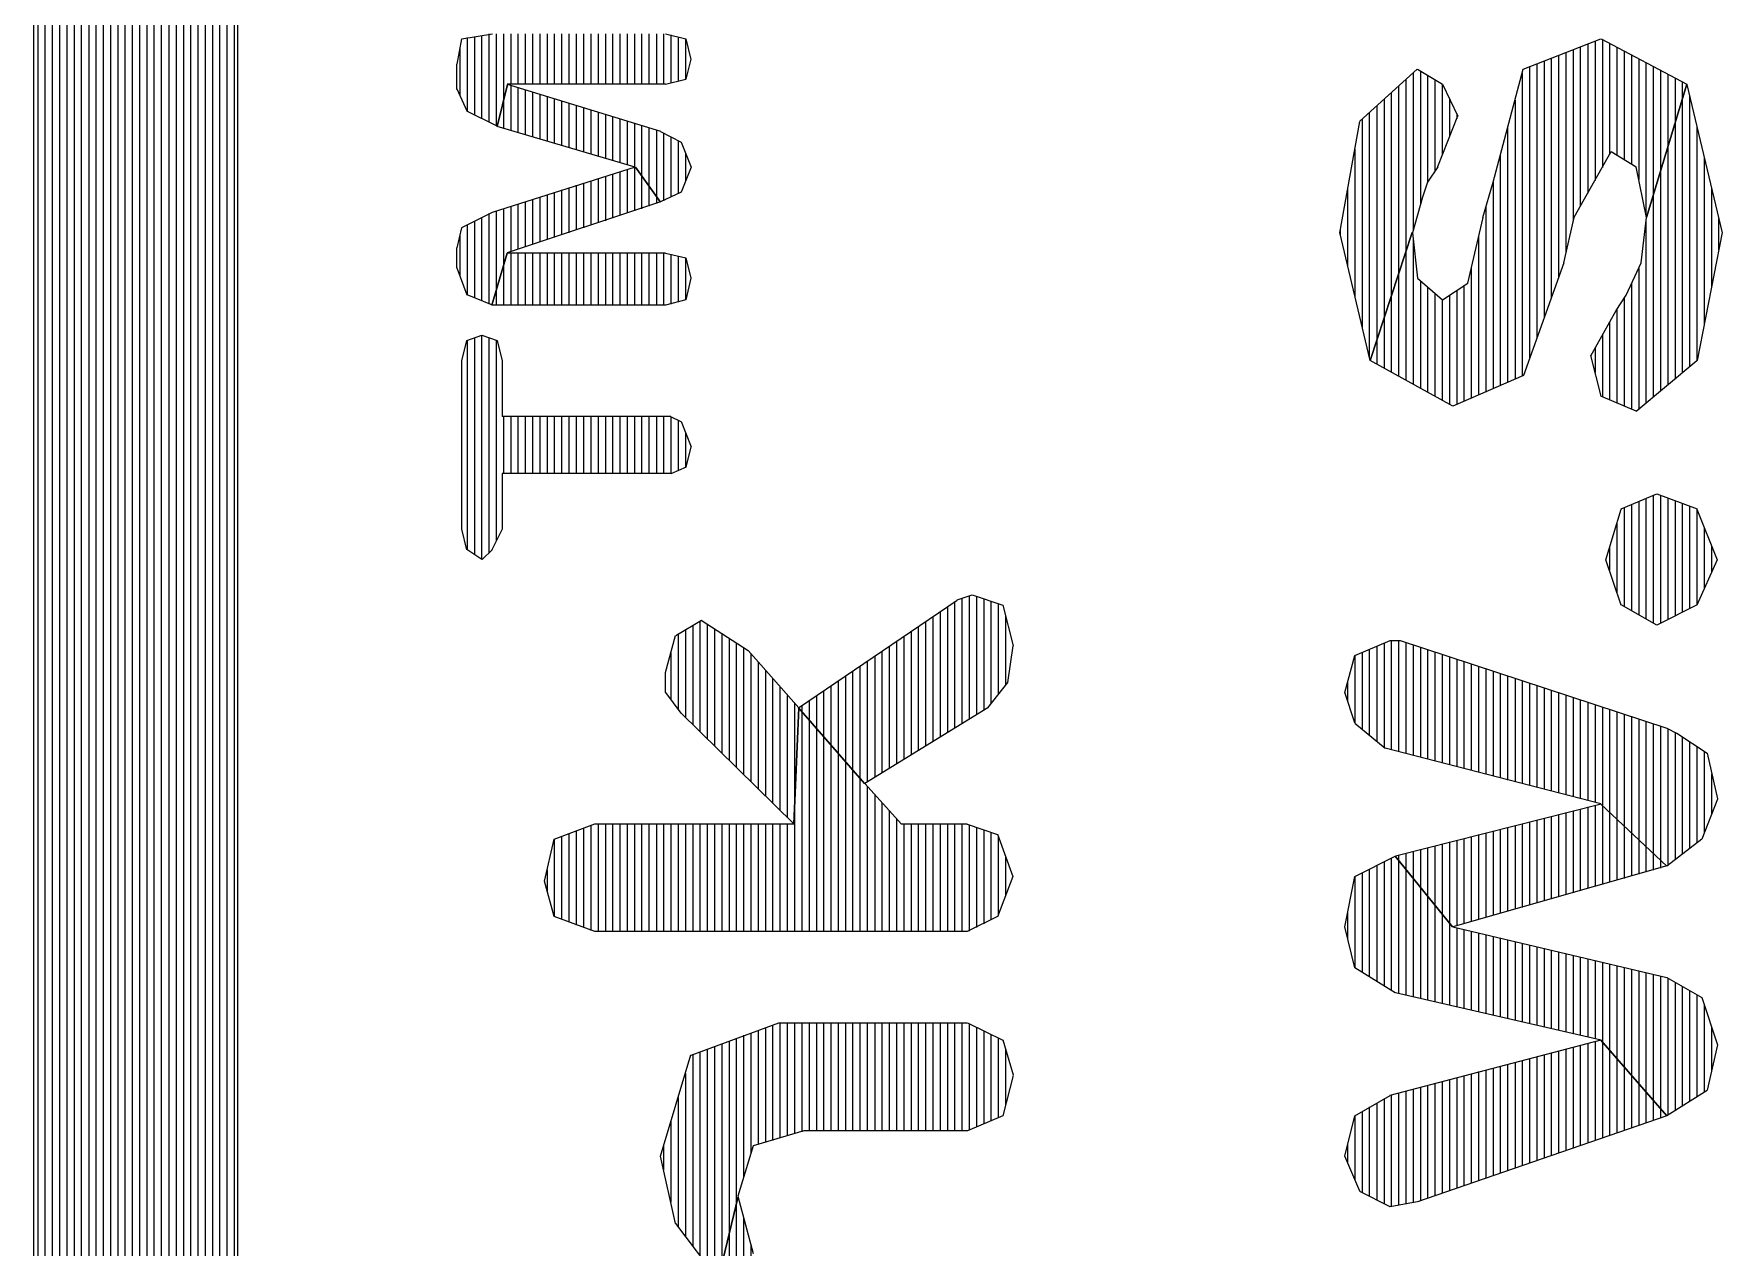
# Model space of a CAD drawing. Extents: x -34 to 106, y -22 to 53.
# Drawn here: x 37.805 to 40.196, y 16.028 to 17.746 of the extents above; entities that cross this region are included whole.
import ezdxf

# ---------------------------------------------------------------- set-up
doc = ezdxf.new("R2010")
doc.units = 0
doc.layers.add('BG_SILKTOP20240221', color=40, linetype='CONTINUOUS')

msp = doc.modelspace()

# ---------------------------------------------------------------- linework, layer by layer
at = {"layer": 'BG_SILKTOP20240221'}
for points in [[(37.810948, 23.662386), (37.810948, 14.340078)], [(37.821108, 23.657052), (37.821108, 14.293088)], [(37.831522, 23.651718), (37.831522, 14.246606)], [(37.841936, 23.646892), (37.841936, 14.200632)], [(37.852096, 23.641304), (37.852096, 14.153642)], [(37.86251, 23.636224), (37.86251, 14.106906)], [(37.87267, 23.630382), (37.87267, 14.059916)], [(37.883084, 23.625556), (37.883084, 14.013942)], [(37.893244, 23.620476), (37.893244, 14.018006)], [(37.903658, 23.614634), (37.903658, 14.02588)], [(37.914072, 23.609808), (37.914072, 14.03477)], [(37.924232, 23.603966), (37.924232, 14.04366)], [(37.934392, 23.598632), (37.934392, 14.051534)], [(37.944806, 23.593044), (37.944806, 14.060424)], [(37.95522, 23.58771), (37.95522, 14.06906)], [(37.965634, 23.576788), (37.965634, 14.08557)], [(37.97554, 23.565104), (37.97554, 14.102588)], [(37.985954, 23.553928), (37.985954, 14.119352)], [(37.996368, 23.542244), (37.996368, 14.136624)], [(38.006782, 23.531068), (38.006782, 14.153642)], [(38.017196, 23.519384), (38.017196, 14.170406)], [(38.027102, 23.488396), (38.027102, 14.187424)], [(38.037516, 23.457408), (38.037516, 14.204696)], [(38.04793, 23.425658), (38.04793, 14.221968)], [(38.058344, 23.394416), (38.058344, 14.238986)], [(38.068504, 23.36292), (38.068504, 14.256004)], [(38.078664, 23.33117), (38.078664, 14.27226)], [(37.80536, 14.365224), (37.80536, 23.285196)], [(38.089078, 23.29942), (38.089078, 14.323314)], [(38.093904, 23.285196), (38.093904, 14.365224)], [(38.404546, 17.703038), (38.411404, 17.738852)], [(38.411404, 17.738598), (38.454584, 17.74571)], [(38.41877, 17.740376), (38.41877, 17.636236)], [(38.429184, 17.7419), (38.429184, 17.631156)], [(38.439344, 17.743424), (38.439344, 17.625822)], [(38.449504, 17.74571), (38.449504, 17.620742)], [(38.459918, 17.74571), (38.459918, 17.615408)], [(38.470332, 17.74571), (38.470332, 17.651984)], [(38.480746, 17.74571), (38.480746, 17.674082)], [(38.490652, 17.74571), (38.490652, 17.674082)], [(38.501066, 17.74571), (38.501066, 17.674082)], [(38.51148, 17.74571), (38.51148, 17.674082)], [(38.521894, 17.74571), (38.521894, 17.674082)], [(38.532308, 17.74571), (38.532308, 17.674082)], [(38.542214, 17.74571), (38.542214, 17.674082)], [(38.552628, 17.74571), (38.552628, 17.674082)], [(38.563042, 17.74571), (38.563042, 17.674082)], [(38.573456, 17.74571), (38.573456, 17.674082)], [(38.583616, 17.74571), (38.583616, 17.674082)], [(38.593776, 17.74571), (38.593776, 17.674082)], [(38.60419, 17.74571), (38.60419, 17.674082)], [(38.614604, 17.74571), (38.614604, 17.674082)], [(38.624764, 17.74571), (38.624764, 17.674082)], [(38.635178, 17.74571), (38.635178, 17.674082)], [(38.645338, 17.74571), (38.645338, 17.674082)], [(38.655752, 17.74571), (38.655752, 17.674082)], [(38.665912, 17.74571), (38.665912, 17.674082)], [(38.676326, 17.74571), (38.676326, 17.674082)], [(38.68674, 17.74571), (38.68674, 17.674082)], [(38.6969, 17.74571), (38.6969, 17.674082)], [(38.699948, 17.74571), (38.728396, 17.738598)], [(38.70706, 17.744186), (38.70706, 17.67586)], [(38.717474, 17.741392), (38.717474, 17.678654)], [(38.727888, 17.738852), (38.727888, 17.68094)], [(38.728396, 17.738598), (38.735762, 17.709642)], [(39.914068, 17.695672), (40.023796, 17.738852)], [(40.024304, 17.738852), (40.145716, 17.674336)], [(40.026082, 17.737328), (40.026082, 17.556734)], [(38.408356, 17.724628), (38.408356, 17.657826)], [(39.964106, 17.71523), (39.964106, 17.401032)], [(39.97452, 17.719548), (39.97452, 17.435322)], [(39.98468, 17.723612), (39.98468, 17.480534)], [(39.99484, 17.727422), (39.99484, 17.501616)], [(40.005254, 17.73174), (40.005254, 17.520158)], [(40.015668, 17.735296), (40.015668, 17.538192)], [(40.035988, 17.731994), (40.035988, 17.575022)], [(40.046402, 17.726406), (40.046402, 17.573752)], [(40.056816, 17.720564), (40.056816, 17.567402)], [(40.06723, 17.715484), (40.06723, 17.56156)], [(38.404292, 17.66697), (38.404292, 17.702784)], [(38.735762, 17.709896), (38.728396, 17.681448)], [(39.682928, 17.622012), (39.763954, 17.695672)], [(39.758112, 17.690084), (39.758112, 17.468088)], [(39.764208, 17.695672), (39.799768, 17.674336)], [(39.768526, 17.692624), (39.768526, 17.504664)], [(39.871396, 17.535906), (39.914068, 17.695672)], [(39.912544, 17.690084), (39.912544, 17.261078)], [(39.922958, 17.699228), (39.922958, 17.28597)], [(39.933118, 17.703292), (39.933118, 17.314926)], [(39.943532, 17.707356), (39.943532, 17.343628)], [(39.953692, 17.711166), (39.953692, 17.372076)], [(40.077644, 17.710404), (40.077644, 17.539716)], [(40.08755, 17.704562), (40.08755, 17.4879)], [(40.097964, 17.699228), (40.097964, 17.51838)], [(40.108378, 17.693894), (40.108378, 17.552416)], [(38.41877, 17.636236), (38.404546, 17.667224)], [(38.47592, 17.674082), (38.461442, 17.614646)], [(38.461442, 17.614646), (38.47592, 17.674082)], [(38.699948, 17.674336), (38.475412, 17.674336)], [(38.475412, 17.674336), (38.692582, 17.607788)], [(38.480746, 17.672812), (38.480746, 17.609312)], [(38.490652, 17.66951), (38.490652, 17.60601)], [(38.501066, 17.666208), (38.501066, 17.602962)], [(38.728396, 17.68094), (38.699948, 17.674082)], [(39.737284, 17.671542), (39.737284, 17.404842)], [(39.747698, 17.68094), (39.747698, 17.436592)], [(39.778432, 17.686528), (39.778432, 17.536668)], [(39.788846, 17.680432), (39.788846, 17.5514)], [(39.79926, 17.674082), (39.79926, 17.573752)], [(39.799768, 17.674336), (39.821612, 17.629124)], [(40.145462, 17.674336), (40.088312, 17.485868)], [(40.088312, 17.485868), (40.145462, 17.674336)], [(40.118792, 17.688306), (40.118792, 17.58569)], [(40.128952, 17.683226), (40.128952, 17.619726)], [(40.139112, 17.67713), (40.139112, 17.653)], [(40.145462, 17.674082), (40.1955, 17.464024)], [(38.470332, 17.652746), (38.470332, 17.612106)], [(38.51148, 17.66316), (38.51148, 17.599914)], [(38.521894, 17.659604), (38.521894, 17.59712)], [(38.532308, 17.657064), (38.532308, 17.594072)], [(38.542214, 17.653254), (38.542214, 17.59077)], [(38.552628, 17.65046), (38.552628, 17.588484)], [(38.563042, 17.647158), (38.563042, 17.584674)], [(38.573456, 17.64411), (38.573456, 17.58188)], [(39.70655, 17.643856), (39.70655, 17.311624)], [(39.716964, 17.653254), (39.716964, 17.34312)], [(39.727124, 17.662144), (39.727124, 17.374108)], [(39.809674, 17.653254), (39.809674, 17.600168)], [(39.902384, 17.65173), (39.902384, 17.25676)], [(40.139112, 17.653508), (40.139112, 17.265904)], [(40.149526, 17.657318), (40.149526, 17.27454)], [(38.461188, 17.6149), (38.418516, 17.636236)], [(38.583616, 17.640808), (38.583616, 17.578832)], [(38.593776, 17.63776), (38.593776, 17.576292)], [(38.60419, 17.634712), (38.60419, 17.573244)], [(38.614604, 17.631664), (38.614604, 17.570196)], [(38.624764, 17.628108), (38.624764, 17.56664)], [(38.635178, 17.625314), (38.635178, 17.564354)], [(38.645338, 17.622012), (38.645338, 17.561052)], [(38.655752, 17.618964), (38.655752, 17.558004)], [(39.654226, 17.464024), (39.682928, 17.621504)], [(39.685976, 17.62506), (39.685976, 17.330166)], [(39.696136, 17.634458), (39.696136, 17.286986)], [(39.821104, 17.629124), (39.792656, 17.557242)], [(39.820088, 17.63141), (39.820088, 17.625568)], [(40.128952, 17.619726), (40.128952, 17.25676)], [(38.656768, 17.556988), (38.461188, 17.614646)], [(38.665912, 17.615408), (38.665912, 17.544542)], [(38.676326, 17.612106), (38.676326, 17.530064)], [(38.68674, 17.609058), (38.68674, 17.515586)], [(38.692836, 17.607534), (38.721792, 17.592548)], [(38.6969, 17.605248), (38.6969, 17.509236)], [(38.70706, 17.599914), (38.70706, 17.514316)], [(38.717474, 17.594834), (38.717474, 17.519396)], [(39.89197, 17.613376), (39.89197, 17.251934)], [(40.15994, 17.61363), (40.15994, 17.282922)], [(38.721792, 17.592548), (38.736016, 17.556988)], [(38.727888, 17.577054), (38.727888, 17.53743)], [(39.675562, 17.582642), (39.675562, 17.373854)], [(39.881556, 17.575022), (39.881556, 17.247616)], [(40.038274, 17.578578), (39.985696, 17.485614)], [(40.074088, 17.556988), (40.038528, 17.578578)], [(40.118792, 17.585944), (40.118792, 17.248632)], [(40.1701, 17.570704), (40.1701, 17.334992)], [(38.454584, 17.493234), (38.657276, 17.557242)], [(38.624764, 17.547336), (38.624764, 17.484852)], [(38.635178, 17.550638), (38.635178, 17.488408)], [(38.645338, 17.55394), (38.645338, 17.49171)], [(38.655752, 17.557242), (38.655752, 17.495012)], [(38.657276, 17.556988), (38.692836, 17.507204)], [(38.692836, 17.507204), (38.657276, 17.556988)], [(38.736016, 17.556988), (38.721792, 17.521428)], [(39.79291, 17.557242), (39.778432, 17.535906)], [(40.088566, 17.485868), (40.074088, 17.557242)], [(40.108378, 17.55267), (40.108378, 17.239996)], [(38.552628, 17.52473), (38.552628, 17.46123)], [(38.563042, 17.527778), (38.563042, 17.464024)], [(38.573456, 17.531334), (38.573456, 17.468088)], [(38.583616, 17.534128), (38.583616, 17.471136)], [(38.593776, 17.53743), (38.593776, 17.474692)], [(38.60419, 17.540732), (38.60419, 17.477994)], [(38.614604, 17.544288), (38.614604, 17.481042)], [(38.665912, 17.544288), (38.665912, 17.49806)], [(38.676326, 17.52981), (38.676326, 17.501616)], [(38.721792, 17.521682), (38.692836, 17.507712)], [(39.665402, 17.525492), (39.665402, 17.417796)], [(39.778432, 17.535906), (39.771574, 17.51457)], [(39.856918, 17.485868), (39.871396, 17.535906)], [(39.871396, 17.535906), (39.871396, 17.243298)], [(40.180514, 17.527524), (40.180514, 17.387824)], [(38.470332, 17.49806), (38.470332, 17.417288)], [(38.692582, 17.507712), (38.475412, 17.435576)], [(38.480746, 17.501616), (38.480746, 17.4371)], [(38.490652, 17.505172), (38.490652, 17.440656)], [(38.501066, 17.50822), (38.501066, 17.444212)], [(38.51148, 17.511522), (38.51148, 17.447514)], [(38.521894, 17.514824), (38.521894, 17.450816)], [(38.532308, 17.51838), (38.532308, 17.454372)], [(38.542214, 17.52092), (38.542214, 17.45742)], [(38.68674, 17.51584), (38.68674, 17.505426)], [(39.771574, 17.514316), (39.757096, 17.464024)], [(39.861236, 17.500854), (39.861236, 17.238472)], [(40.097964, 17.518634), (40.097964, 17.23136)], [(38.411404, 17.47139), (38.454584, 17.493234)], [(38.41877, 17.474946), (38.41877, 17.375886)], [(38.429184, 17.480534), (38.429184, 17.372076)], [(38.439344, 17.485614), (38.439344, 17.367758)], [(38.449504, 17.491202), (38.449504, 17.363694)], [(38.459918, 17.494758), (38.459918, 17.381728)], [(39.835582, 17.39265), (39.857172, 17.485614)], [(39.985696, 17.485614), (39.971218, 17.421352)], [(40.080946, 17.421352), (40.088312, 17.485614)], [(40.08755, 17.482566), (40.08755, 17.222978)], [(40.190674, 17.48409), (40.190674, 17.440148)], [(38.404546, 17.442688), (38.411404, 17.471136)], [(38.408356, 17.45996), (38.408356, 17.402556)], [(39.697406, 17.283176), (39.65448, 17.464278)], [(39.654988, 17.469104), (39.654988, 17.46123)], [(39.697152, 17.283176), (39.756842, 17.464278)], [(39.756842, 17.464278), (39.697152, 17.283176)], [(39.757096, 17.464024), (39.764208, 17.399762)], [(39.758112, 17.45361), (39.758112, 17.249394)], [(39.850822, 17.45996), (39.850822, 17.234154)], [(40.195754, 17.464278), (40.160194, 17.283176)], [(38.404292, 17.41424), (38.404292, 17.442942)], [(38.475412, 17.435322), (38.454076, 17.361408)], [(38.454076, 17.361408), (38.475412, 17.435322)], [(38.475412, 17.435576), (38.699948, 17.435576)], [(38.480746, 17.435322), (38.480746, 17.361408)], [(38.490652, 17.435322), (38.490652, 17.361408)], [(38.501066, 17.435322), (38.501066, 17.361408)], [(38.51148, 17.435322), (38.51148, 17.361408)], [(38.521894, 17.435322), (38.521894, 17.361408)], [(38.532308, 17.435322), (38.532308, 17.361408)], [(38.542214, 17.435322), (38.542214, 17.361408)], [(38.552628, 17.435322), (38.552628, 17.361408)], [(38.563042, 17.435322), (38.563042, 17.361408)], [(38.573456, 17.435322), (38.573456, 17.361408)], [(38.583616, 17.435322), (38.583616, 17.361408)], [(38.593776, 17.435322), (38.593776, 17.361408)], [(38.60419, 17.435322), (38.60419, 17.361408)], [(38.614604, 17.435322), (38.614604, 17.361408)], [(38.624764, 17.435322), (38.624764, 17.361408)], [(38.635178, 17.435322), (38.635178, 17.361408)], [(38.645338, 17.435322), (38.645338, 17.361408)], [(38.655752, 17.435322), (38.655752, 17.361408)], [(38.665912, 17.435322), (38.665912, 17.361408)], [(38.676326, 17.435322), (38.676326, 17.361408)], [(38.68674, 17.435322), (38.68674, 17.361408)], [(38.6969, 17.435322), (38.6969, 17.361408)], [(38.699948, 17.435322), (38.728396, 17.428464)], [(38.70706, 17.433798), (38.70706, 17.363186)], [(38.717474, 17.43075), (38.717474, 17.36598)], [(38.727888, 17.428718), (38.727888, 17.369028)], [(38.728396, 17.428718), (38.735762, 17.400016)], [(39.747698, 17.436592), (39.747698, 17.255236)], [(38.41877, 17.375886), (38.404546, 17.413986)], [(38.470332, 17.417796), (38.470332, 17.361408)], [(39.737284, 17.405604), (39.737284, 17.260824)], [(39.840408, 17.41551), (39.840408, 17.229582)], [(39.971472, 17.421606), (39.914576, 17.26184)], [(40.05961, 17.375886), (40.080946, 17.421352)], [(40.077644, 17.413732), (40.077644, 17.214088)], [(38.459918, 17.382236), (38.459918, 17.361662)], [(38.735762, 17.399762), (38.728396, 17.369028)], [(39.764208, 17.399762), (39.799768, 17.369028)], [(39.768526, 17.395698), (39.768526, 17.243552)], [(39.778432, 17.386554), (39.778432, 17.238218)], [(39.788846, 17.378172), (39.788846, 17.232122)], [(39.799768, 17.369282), (39.835582, 17.392904)], [(39.820088, 17.382744), (39.820088, 17.2212)], [(39.829994, 17.389856), (39.829994, 17.225264)], [(40.06723, 17.39265), (40.06723, 17.214596)], [(38.454584, 17.361662), (38.41877, 17.37614)], [(38.699948, 17.361662), (38.454076, 17.361662)], [(38.728396, 17.369028), (38.699948, 17.361408)], [(39.727124, 17.374362), (39.727124, 17.26692)], [(39.79926, 17.369028), (39.79926, 17.226534)], [(39.809674, 17.375632), (39.809674, 17.2212)], [(40.009826, 17.290034), (40.04564, 17.354296)], [(40.04564, 17.354296), (40.059864, 17.375886)], [(40.046402, 17.356328), (40.046402, 17.223486)], [(40.056816, 17.372076), (40.056816, 17.21866)], [(39.716964, 17.343374), (39.716964, 17.272508)], [(40.035988, 17.33804), (40.035988, 17.22755)], [(38.41115, 17.282922), (38.418516, 17.31137)], [(38.418516, 17.311624), (38.439852, 17.31899)], [(38.41877, 17.311878), (38.41877, 17.01546)], [(38.429184, 17.31518), (38.429184, 17.008602)], [(38.439344, 17.31899), (38.439344, 17.001998)], [(38.439852, 17.31899), (38.461188, 17.311624)], [(38.449504, 17.314926), (38.449504, 17.011142)], [(38.459918, 17.312132), (38.459918, 17.027652)], [(38.461442, 17.31137), (38.468554, 17.282922)], [(39.70655, 17.312132), (39.70655, 17.278096)], [(40.026082, 17.319244), (40.026082, 17.231868)], [(38.41115, 17.044416), (38.41115, 17.282922)], [(38.4683, 17.282922), (38.4683, 17.203928)], [(39.814246, 17.21866), (39.697406, 17.283176)], [(40.024304, 17.232884), (40.009826, 17.290288)], [(40.015668, 17.300702), (40.015668, 17.266158)], [(40.15994, 17.282922), (40.073834, 17.211294)], [(39.914576, 17.26184), (39.814246, 17.21866)], [(40.073834, 17.211548), (40.023796, 17.232884)], [(38.468554, 17.204436), (38.70706, 17.204436)], [(38.470332, 17.204436), (38.470332, 17.123156)], [(38.480746, 17.204436), (38.480746, 17.123156)], [(38.490652, 17.204436), (38.490652, 17.123156)], [(38.501066, 17.204436), (38.501066, 17.123156)], [(38.51148, 17.204436), (38.51148, 17.123156)], [(38.521894, 17.204436), (38.521894, 17.123156)], [(38.532308, 17.204436), (38.532308, 17.123156)], [(38.542214, 17.204436), (38.542214, 17.123156)], [(38.552628, 17.204436), (38.552628, 17.123156)], [(38.563042, 17.204436), (38.563042, 17.123156)], [(38.573456, 17.204436), (38.573456, 17.123156)], [(38.583616, 17.204436), (38.583616, 17.123156)], [(38.593776, 17.204436), (38.593776, 17.123156)], [(38.60419, 17.204436), (38.60419, 17.123156)], [(38.614604, 17.204436), (38.614604, 17.123156)], [(38.624764, 17.204436), (38.624764, 17.123156)], [(38.635178, 17.204436), (38.635178, 17.123156)], [(38.645338, 17.204436), (38.645338, 17.123156)], [(38.655752, 17.204436), (38.655752, 17.123156)], [(38.665912, 17.204436), (38.665912, 17.123156)], [(38.676326, 17.204436), (38.676326, 17.123156)], [(38.68674, 17.204436), (38.68674, 17.123156)], [(38.6969, 17.204436), (38.6969, 17.123156)], [(38.706806, 17.203928), (38.721538, 17.19707)], [(38.70706, 17.203674), (38.70706, 17.122902)], [(38.717474, 17.198848), (38.717474, 17.127474)], [(38.721792, 17.19707), (38.736016, 17.161256)], [(38.727888, 17.181068), (38.727888, 17.132046)], [(38.735762, 17.161256), (38.728396, 17.1323)], [(38.4683, 17.123156), (38.4683, 17.04467)], [(38.70706, 17.123156), (38.468554, 17.123156)], [(38.728904, 17.1323), (38.70706, 17.122902)], [(40.052752, 17.073372), (40.103044, 17.094708)], [(40.097964, 17.092422), (40.097964, 16.911066)], [(40.103044, 17.094708), (40.160194, 17.073372)], [(40.108378, 17.091914), (40.108378, 16.911066)], [(40.031162, 17.001236), (40.052498, 17.072864)], [(40.056816, 17.07515), (40.056816, 16.934942)], [(40.06723, 17.079468), (40.06723, 16.9291)], [(40.077644, 17.083532), (40.077644, 16.923004)], [(40.08755, 17.088104), (40.08755, 16.917416)], [(40.118792, 17.088612), (40.118792, 16.9164)], [(40.128952, 17.084548), (40.128952, 16.92148)], [(40.139112, 17.080484), (40.139112, 16.92656)], [(40.149526, 17.076674), (40.149526, 16.931894)], [(40.15994, 17.073372), (40.15994, 16.937228)], [(40.15994, 17.072864), (40.188388, 17.001236)], [(38.418516, 17.01546), (38.41115, 17.044416)], [(38.4683, 17.044416), (38.454076, 17.01546)], [(40.046402, 17.053052), (40.046402, 16.954754)], [(40.1701, 17.046702), (40.1701, 16.959834)], [(40.180514, 17.021556), (40.180514, 16.98371)], [(38.439852, 17.001744), (38.418516, 17.015714)], [(38.454584, 17.015714), (38.440106, 17.001744)], [(40.052498, 16.936974), (40.031162, 17.001236)], [(40.035988, 17.019016), (40.035988, 16.985996)], [(40.188388, 17.001236), (40.15994, 16.936974)], [(39.112444, 16.94434), (39.13378, 16.951706)], [(39.129716, 16.950182), (39.129716, 16.77543)], [(39.13378, 16.951452), (39.177214, 16.936974)], [(39.139876, 16.94942), (39.139876, 16.78178)], [(38.888162, 16.791432), (39.112444, 16.944086)], [(39.088568, 16.928084), (39.088568, 16.750284)], [(39.098728, 16.935196), (39.098728, 16.756634)], [(39.108888, 16.942308), (39.108888, 16.762984)], [(39.119302, 16.94688), (39.119302, 16.769334)], [(39.15029, 16.946118), (39.15029, 16.788384)], [(39.16045, 16.942308), (39.16045, 16.797528)], [(39.170864, 16.93926), (39.170864, 16.810482)], [(39.177468, 16.936974), (39.191692, 16.879316)], [(40.103044, 16.90878), (40.052752, 16.937228)], [(40.160194, 16.937228), (40.103044, 16.90878)], [(38.714172, 16.894048), (38.750494, 16.915892)], [(38.727888, 16.902938), (38.727888, 16.778478)], [(38.738302, 16.908272), (38.738302, 16.76781)], [(38.748208, 16.914876), (38.748208, 16.757904)], [(38.75024, 16.915892), (38.816534, 16.872712)], [(38.758622, 16.909542), (38.758622, 16.747744)], [(38.769036, 16.902938), (38.769036, 16.73733)], [(39.057326, 16.906748), (39.057326, 16.73098)], [(39.06774, 16.91386), (39.06774, 16.737584)], [(39.078154, 16.920972), (39.078154, 16.74368)], [(39.181024, 16.921226), (39.181024, 16.82369)], [(38.699948, 16.841724), (38.713918, 16.893794)], [(38.717474, 16.896588), (38.717474, 16.789908)], [(38.77945, 16.896588), (38.77945, 16.727678)], [(38.789864, 16.88973), (38.789864, 16.71701)], [(38.79977, 16.88338), (38.79977, 16.707104)], [(38.810184, 16.876268), (38.810184, 16.696944)], [(39.016178, 16.879062), (39.016178, 16.706088)], [(39.026592, 16.886174), (39.026592, 16.712438)], [(39.037006, 16.892778), (39.037006, 16.718534)], [(39.04742, 16.89989), (39.04742, 16.72463)], [(39.191438, 16.879316), (39.184072, 16.827246)], [(39.675562, 16.8656), (39.7256, 16.886936)], [(39.70655, 16.879062), (39.70655, 16.744442)], [(39.716964, 16.883126), (39.716964, 16.735806)], [(39.725854, 16.886936), (39.740078, 16.886936)], [(39.727124, 16.886682), (39.727124, 16.73225)], [(39.737284, 16.886936), (39.737284, 16.72971)], [(39.739824, 16.886682), (40.117268, 16.76273)], [(39.747698, 16.884396), (39.747698, 16.726916)], [(39.758112, 16.880586), (39.758112, 16.72463)], [(39.768526, 16.877284), (39.768526, 16.721582)], [(38.70706, 16.86941), (38.70706, 16.803116)], [(38.816788, 16.872712), (38.888416, 16.791686)], [(38.820598, 16.867886), (38.820598, 16.686784)], [(38.831012, 16.856202), (38.831012, 16.676624)], [(38.985444, 16.85798), (38.985444, 16.686784)], [(38.995858, 16.864584), (38.995858, 16.69288)], [(39.005764, 16.871442), (39.005764, 16.69923)], [(39.661592, 16.813276), (39.675562, 16.8656)], [(39.675562, 16.8656), (39.675562, 16.770096)], [(39.685976, 16.870172), (39.685976, 16.761714)], [(39.696136, 16.874744), (39.696136, 16.752824)], [(39.778432, 16.873982), (39.778432, 16.719042)], [(39.788846, 16.870934), (39.788846, 16.716756)], [(39.79926, 16.86687), (39.79926, 16.713708)], [(39.809674, 16.863568), (39.809674, 16.710914)], [(39.820088, 16.860266), (39.820088, 16.70812)], [(39.829994, 16.857218), (39.829994, 16.706088)], [(39.840408, 16.853916), (39.840408, 16.703294)], [(38.699948, 16.813276), (38.699948, 16.841978)], [(38.841172, 16.844772), (38.841172, 16.666718)], [(38.851332, 16.833088), (38.851332, 16.656304)], [(38.944296, 16.829786), (38.944296, 16.726916)], [(38.954456, 16.83639), (38.954456, 16.715486)], [(38.964616, 16.843502), (38.964616, 16.703548)], [(38.97503, 16.851122), (38.97503, 16.691864)], [(39.850822, 16.849852), (39.850822, 16.700246)], [(39.861236, 16.846804), (39.861236, 16.697706)], [(39.871396, 16.843502), (39.871396, 16.69542)], [(39.881556, 16.8402), (39.881556, 16.692626)], [(39.89197, 16.83639), (39.89197, 16.689324)], [(39.902384, 16.833088), (39.902384, 16.687038)], [(39.912544, 16.829786), (39.912544, 16.684244)], [(38.721792, 16.784066), (38.700202, 16.813022)], [(38.861746, 16.820896), (38.861746, 16.646144)], [(38.87216, 16.809212), (38.87216, 16.635984)], [(38.913308, 16.808196), (38.913308, 16.76273)], [(38.923468, 16.815816), (38.923468, 16.751046)], [(38.933882, 16.822674), (38.933882, 16.739108)], [(39.184072, 16.8275), (39.155624, 16.791686)], [(39.675562, 16.770096), (39.661592, 16.813276)], [(39.665402, 16.8275), (39.665402, 16.801084)], [(39.922958, 16.826738), (39.922958, 16.681704)], [(39.933118, 16.823436), (39.933118, 16.679418)], [(39.943532, 16.81988), (39.943532, 16.676624)], [(39.953692, 16.816324), (39.953692, 16.673576)], [(39.964106, 16.813022), (39.964106, 16.671036)], [(39.97452, 16.80972), (39.97452, 16.66875)], [(39.98468, 16.80591), (39.98468, 16.665448)], [(38.881304, 16.627094), (38.721538, 16.78432)], [(38.881558, 16.627094), (38.888416, 16.791686)], [(38.888416, 16.791686), (38.881558, 16.627094)], [(38.88232, 16.797782), (38.88232, 16.654526)], [(38.888162, 16.791432), (38.98138, 16.684244)], [(38.98138, 16.684244), (38.888162, 16.791432)], [(38.892734, 16.794734), (38.892734, 16.78686)], [(38.892734, 16.786098), (38.892734, 16.47444)], [(38.902894, 16.801592), (38.902894, 16.774922)], [(39.155878, 16.791432), (38.981888, 16.684244)], [(39.99484, 16.802608), (39.99484, 16.662654)], [(40.005254, 16.799306), (40.005254, 16.660622)], [(40.015668, 16.796258), (40.015668, 16.657828)], [(40.026082, 16.792194), (40.026082, 16.65351)], [(40.035988, 16.789146), (40.035988, 16.643858)], [(40.046402, 16.785844), (40.046402, 16.634714)], [(40.056816, 16.782542), (40.056816, 16.624554)], [(38.902894, 16.774668), (38.902894, 16.474694)], [(38.913308, 16.762476), (38.913308, 16.47444)], [(39.718742, 16.734028), (39.675816, 16.769588)], [(40.06723, 16.77924), (40.06723, 16.615156)], [(40.077644, 16.77543), (40.077644, 16.604996)], [(40.08755, 16.772128), (40.08755, 16.59509)], [(40.097964, 16.768826), (40.097964, 16.585946)], [(40.108378, 16.765524), (40.108378, 16.575532)], [(40.117268, 16.76273), (40.131238, 16.755618)], [(40.118792, 16.761968), (40.118792, 16.568928)], [(40.128952, 16.756888), (40.128952, 16.576548)], [(38.923468, 16.750792), (38.923468, 16.474694)], [(38.933882, 16.7386), (38.933882, 16.47444)], [(40.023796, 16.655796), (39.718488, 16.734282)], [(40.131492, 16.755872), (40.174418, 16.727424)], [(40.139112, 16.750284), (40.139112, 16.584422)], [(40.149526, 16.743426), (40.149526, 16.592296)], [(40.15994, 16.736822), (40.15994, 16.60017)], [(38.944296, 16.726916), (38.944296, 16.47444)], [(38.954456, 16.715486), (38.954456, 16.474694)], [(40.1701, 16.72971), (40.1701, 16.613886)], [(40.174418, 16.727424), (40.188896, 16.662654)], [(38.964616, 16.703294), (38.964616, 16.47444)], [(38.97503, 16.69161), (38.97503, 16.474694)], [(40.180514, 16.69796), (40.180514, 16.641064)], [(38.981888, 16.684244), (39.033958, 16.62684)], [(38.985444, 16.68018), (38.985444, 16.474694)], [(38.995858, 16.668496), (38.995858, 16.47444)], [(40.188896, 16.6624), (40.167052, 16.605504)], [(38.88232, 16.654526), (38.88232, 16.47444)], [(39.005764, 16.656812), (39.005764, 16.47444)], [(39.016178, 16.64589), (39.016178, 16.474694)], [(39.73322, 16.581882), (40.024304, 16.655796)], [(39.953692, 16.637762), (39.953692, 16.520922)], [(39.964106, 16.640556), (39.964106, 16.52397)], [(39.97452, 16.643096), (39.97452, 16.526764)], [(39.98468, 16.645382), (39.98468, 16.529812)], [(39.99484, 16.648176), (39.99484, 16.532606)], [(40.005254, 16.651224), (40.005254, 16.535908)], [(40.015668, 16.653256), (40.015668, 16.538448)], [(40.117268, 16.567404), (40.023796, 16.655288)], [(40.023796, 16.655288), (40.117268, 16.567404)], [(40.026082, 16.65351), (40.026082, 16.541496)], [(40.035988, 16.643604), (40.035988, 16.544544)], [(38.542214, 16.605758), (38.599618, 16.627094)], [(38.563042, 16.613378), (38.563042, 16.488156)], [(38.573456, 16.617188), (38.573456, 16.484092)], [(38.583616, 16.621252), (38.583616, 16.480536)], [(38.593776, 16.624808), (38.593776, 16.476472)], [(38.599618, 16.627094), (38.881304, 16.627094)], [(38.60419, 16.627094), (38.60419, 16.474694)], [(38.614604, 16.627094), (38.614604, 16.474694)], [(38.624764, 16.627094), (38.624764, 16.474694)], [(38.635178, 16.627094), (38.635178, 16.474694)], [(38.645338, 16.627094), (38.645338, 16.474694)], [(38.655752, 16.627094), (38.655752, 16.474694)], [(38.665912, 16.627094), (38.665912, 16.474694)], [(38.676326, 16.627094), (38.676326, 16.474694)], [(38.68674, 16.627094), (38.68674, 16.474694)], [(38.6969, 16.627094), (38.6969, 16.474694)], [(38.70706, 16.627094), (38.70706, 16.474694)], [(38.717474, 16.627094), (38.717474, 16.474694)], [(38.727888, 16.627094), (38.727888, 16.474694)], [(38.738302, 16.627094), (38.738302, 16.474694)], [(38.748208, 16.627094), (38.748208, 16.474694)], [(38.758622, 16.627094), (38.758622, 16.474694)], [(38.769036, 16.627094), (38.769036, 16.474694)], [(38.77945, 16.627094), (38.77945, 16.474694)], [(38.789864, 16.627094), (38.789864, 16.474694)], [(38.79977, 16.627094), (38.79977, 16.474694)], [(38.810184, 16.627094), (38.810184, 16.474694)], [(38.820598, 16.627094), (38.820598, 16.474694)], [(38.831012, 16.627094), (38.831012, 16.474694)], [(38.841172, 16.627094), (38.841172, 16.474694)], [(38.851332, 16.627094), (38.851332, 16.474694)], [(38.861746, 16.627094), (38.861746, 16.474694)], [(38.87216, 16.627094), (38.87216, 16.474694)], [(39.026592, 16.63446), (39.026592, 16.47444)], [(39.033704, 16.627094), (39.126922, 16.627094)], [(39.037006, 16.627094), (39.037006, 16.474694)], [(39.04742, 16.627094), (39.04742, 16.474694)], [(39.057326, 16.627094), (39.057326, 16.474694)], [(39.06774, 16.627094), (39.06774, 16.474694)], [(39.078154, 16.627094), (39.078154, 16.474694)], [(39.088568, 16.627094), (39.088568, 16.474694)], [(39.098728, 16.627094), (39.098728, 16.474694)], [(39.108888, 16.627094), (39.108888, 16.474694)], [(39.119302, 16.627094), (39.119302, 16.474694)], [(39.126922, 16.62684), (39.169594, 16.612362)], [(39.129716, 16.62557), (39.129716, 16.475202)], [(39.139876, 16.622776), (39.139876, 16.48079)], [(39.15029, 16.618712), (39.15029, 16.485616)], [(39.16045, 16.61541), (39.16045, 16.491204)], [(39.861236, 16.61414), (39.861236, 16.49476)], [(39.871396, 16.617188), (39.871396, 16.497808)], [(39.881556, 16.619982), (39.881556, 16.500602)], [(39.89197, 16.622268), (39.89197, 16.503396)], [(39.902384, 16.624808), (39.902384, 16.506444)], [(39.912544, 16.627094), (39.912544, 16.508984)], [(39.922958, 16.630142), (39.922958, 16.51254)], [(39.933118, 16.632936), (39.933118, 16.514826)], [(39.943532, 16.635222), (39.943532, 16.518128)], [(40.046402, 16.633952), (40.046402, 16.547592)], [(40.056816, 16.624046), (40.056816, 16.549878)], [(40.06723, 16.614902), (40.06723, 16.55318)], [(38.528244, 16.546068), (38.542214, 16.605758)], [(38.542214, 16.605758), (38.542214, 16.49603)], [(38.552628, 16.609314), (38.552628, 16.491966)], [(39.169594, 16.612616), (39.191438, 16.552926)], [(39.170864, 16.60906), (39.170864, 16.498316)], [(39.768526, 16.591026), (39.768526, 16.53794)], [(39.778432, 16.593566), (39.778432, 16.524986)], [(39.788846, 16.595852), (39.788846, 16.512032)], [(39.79926, 16.598646), (39.79926, 16.499586)], [(39.809674, 16.601694), (39.809674, 16.48714)], [(39.820088, 16.60398), (39.820088, 16.482822)], [(39.829994, 16.60652), (39.829994, 16.485616)], [(39.840408, 16.609314), (39.840408, 16.489172)], [(39.850822, 16.612108), (39.850822, 16.491966)], [(40.077644, 16.604742), (40.077644, 16.555974)], [(40.08755, 16.594836), (40.08755, 16.559022)], [(40.167052, 16.605504), (40.117522, 16.567404)], [(39.181024, 16.58112), (39.181024, 16.525494)], [(39.675562, 16.552672), (39.732712, 16.581628)], [(39.70655, 16.56842), (39.70655, 16.404844)], [(39.716964, 16.574008), (39.716964, 16.398494)], [(39.727124, 16.579088), (39.727124, 16.392144)], [(39.732712, 16.581628), (39.813992, 16.481298)], [(39.813992, 16.481298), (39.732712, 16.581628)], [(39.737284, 16.583152), (39.737284, 16.57604)], [(39.737284, 16.575532), (39.737284, 16.387572)], [(39.747698, 16.585692), (39.747698, 16.56334)], [(39.758112, 16.58874), (39.758112, 16.550894)], [(40.117522, 16.567658), (39.814246, 16.481552)], [(40.097964, 16.585184), (40.097964, 16.561816)], [(40.108378, 16.575278), (40.108378, 16.56461)], [(38.542214, 16.49603), (38.528244, 16.546068)], [(38.532308, 16.562324), (38.532308, 16.531844)], [(39.191438, 16.552672), (39.169594, 16.495776)], [(39.661592, 16.481552), (39.675562, 16.552926)], [(39.675562, 16.552672), (39.675562, 16.42364)], [(39.685976, 16.55826), (39.685976, 16.417544)], [(39.696136, 16.56334), (39.696136, 16.411194)], [(39.747698, 16.56334), (39.747698, 16.385286)], [(39.758112, 16.55064), (39.758112, 16.383)], [(39.768526, 16.537178), (39.768526, 16.380206)], [(39.778432, 16.524732), (39.778432, 16.37792)], [(38.599618, 16.474694), (38.542214, 16.49603)], [(39.169594, 16.49603), (39.126922, 16.474694)], [(39.665402, 16.50111), (39.665402, 16.46555)], [(39.788846, 16.511778), (39.788846, 16.375634)], [(39.79926, 16.499078), (39.79926, 16.373094)], [(39.126922, 16.474694), (38.599618, 16.474694)], [(39.675562, 16.42364), (39.661592, 16.481298)], [(39.809674, 16.486886), (39.809674, 16.371062)], [(39.814246, 16.481298), (40.117522, 16.40967)], [(39.820088, 16.480028), (39.820088, 16.368522)], [(39.829994, 16.477488), (39.829994, 16.366236)], [(39.840408, 16.474948), (39.840408, 16.363696)], [(39.850822, 16.472408), (39.850822, 16.361664)], [(39.861236, 16.470122), (39.861236, 16.359124)], [(39.871396, 16.467582), (39.871396, 16.356584)], [(39.881556, 16.46555), (39.881556, 16.354552)], [(39.89197, 16.46301), (39.89197, 16.352012)], [(39.902384, 16.460724), (39.902384, 16.349726)], [(39.912544, 16.458184), (39.912544, 16.347186)], [(39.922958, 16.455136), (39.922958, 16.344392)], [(39.933118, 16.453104), (39.933118, 16.342614)], [(39.943532, 16.450564), (39.943532, 16.33982)], [(39.953692, 16.448024), (39.953692, 16.337534)], [(39.732712, 16.38808), (39.675562, 16.42364)], [(39.964106, 16.445738), (39.964106, 16.334994)], [(39.97452, 16.443198), (39.97452, 16.332708)], [(39.98468, 16.441166), (39.98468, 16.330676)], [(39.99484, 16.438118), (39.99484, 16.328136)], [(40.005254, 16.435578), (40.005254, 16.325596)], [(40.015668, 16.4338), (40.015668, 16.323564)], [(40.026082, 16.431006), (40.026082, 16.319246)], [(40.035988, 16.428974), (40.035988, 16.307562)], [(40.046402, 16.42618), (40.046402, 16.29537)], [(40.056816, 16.423386), (40.056816, 16.283432)], [(40.06723, 16.421354), (40.06723, 16.272002)], [(40.077644, 16.419068), (40.077644, 16.260064)], [(40.08755, 16.416528), (40.08755, 16.247872)], [(40.097964, 16.414242), (40.097964, 16.236188)], [(40.108378, 16.411448), (40.108378, 16.223996)], [(40.117522, 16.409924), (40.167052, 16.381476)], [(40.118792, 16.408908), (40.118792, 16.214852)], [(40.128952, 16.402304), (40.128952, 16.220948)], [(40.024304, 16.321278), (39.73322, 16.38808)], [(40.139112, 16.39697), (40.139112, 16.227806)], [(40.149526, 16.391128), (40.149526, 16.234156)], [(40.15994, 16.385032), (40.15994, 16.24076)], [(40.167052, 16.381476), (40.188896, 16.31442)], [(40.1701, 16.370808), (40.1701, 16.247364)], [(38.736016, 16.299942), (38.860222, 16.345408)], [(38.810184, 16.328136), (38.810184, 16.126206)], [(38.820598, 16.331438), (38.820598, 16.16075)], [(38.831012, 16.334994), (38.831012, 16.173196)], [(38.841172, 16.338804), (38.841172, 16.176244)], [(38.851332, 16.342614), (38.851332, 16.179038)], [(38.859968, 16.345662), (39.126922, 16.345662)], [(38.861746, 16.345662), (38.861746, 16.18234)], [(38.87216, 16.345408), (38.87216, 16.185388)], [(38.88232, 16.345408), (38.88232, 16.188436)], [(38.892734, 16.345662), (38.892734, 16.191484)], [(38.902894, 16.345662), (38.902894, 16.192754)], [(38.913308, 16.345662), (38.913308, 16.192754)], [(38.923468, 16.345662), (38.923468, 16.192754)], [(38.933882, 16.345662), (38.933882, 16.192754)], [(38.944296, 16.345662), (38.944296, 16.192754)], [(38.954456, 16.345662), (38.954456, 16.192754)], [(38.964616, 16.345662), (38.964616, 16.192754)], [(38.97503, 16.345662), (38.97503, 16.192754)], [(38.985444, 16.345662), (38.985444, 16.192754)], [(38.995858, 16.345662), (38.995858, 16.192754)], [(39.005764, 16.345662), (39.005764, 16.192754)], [(39.016178, 16.345662), (39.016178, 16.192754)], [(39.026592, 16.345662), (39.026592, 16.192754)], [(39.037006, 16.345662), (39.037006, 16.192754)], [(39.04742, 16.345662), (39.04742, 16.192754)], [(39.057326, 16.345662), (39.057326, 16.192754)], [(39.06774, 16.345662), (39.06774, 16.192754)], [(39.078154, 16.345662), (39.078154, 16.192754)], [(39.088568, 16.345662), (39.088568, 16.192754)], [(39.098728, 16.345662), (39.098728, 16.192754)], [(39.108888, 16.345662), (39.108888, 16.192754)], [(39.119302, 16.345662), (39.119302, 16.192754)], [(39.127176, 16.345408), (39.177468, 16.321278)], [(39.129716, 16.344138), (39.129716, 16.193516)], [(39.139876, 16.339058), (39.139876, 16.197834)], [(39.15029, 16.333724), (39.15029, 16.202406)], [(39.16045, 16.32966), (39.16045, 16.206978)], [(40.180514, 16.339058), (40.180514, 16.278606)], [(38.748208, 16.304768), (38.748208, 16.016478)], [(38.758622, 16.308578), (38.758622, 16.002762)], [(38.769036, 16.312134), (38.769036, 15.988792)], [(38.77945, 16.316198), (38.77945, 16.005048)], [(38.789864, 16.320008), (38.789864, 16.04772)], [(38.79977, 16.323818), (38.79977, 16.089884)], [(39.170864, 16.324072), (39.170864, 16.211042)], [(39.177468, 16.321532), (39.191692, 16.271748)], [(39.181024, 16.307308), (39.181024, 16.229584)], [(39.725854, 16.243046), (40.024304, 16.321532)], [(39.953692, 16.30299), (39.953692, 16.157702)], [(39.964106, 16.306038), (39.964106, 16.161512)], [(39.97452, 16.308578), (39.97452, 16.164306)], [(39.98468, 16.310864), (39.98468, 16.168116)], [(39.99484, 16.313658), (39.99484, 16.171418)], [(40.005254, 16.316706), (40.005254, 16.175228)], [(40.015668, 16.319246), (40.015668, 16.178784)], [(40.117268, 16.213836), (40.023796, 16.321278)], [(40.023796, 16.321278), (40.117268, 16.213836)], [(40.026082, 16.318992), (40.026082, 16.182086)], [(40.035988, 16.307308), (40.035988, 16.185896)], [(40.188896, 16.31442), (40.174418, 16.250412)], [(38.692582, 16.15694), (38.735762, 16.300196)], [(38.738302, 16.301212), (38.738302, 16.02994)], [(39.871396, 16.281146), (39.871396, 16.129)], [(39.881556, 16.284194), (39.881556, 16.132556)], [(39.89197, 16.287242), (39.89197, 16.13662)], [(39.902384, 16.290036), (39.902384, 16.139922)], [(39.912544, 16.292322), (39.912544, 16.143224)], [(39.922958, 16.294862), (39.922958, 16.147034)], [(39.933118, 16.297656), (39.933118, 16.150336)], [(39.943532, 16.300704), (39.943532, 16.1544)], [(40.046402, 16.295116), (40.046402, 16.189452)], [(40.056816, 16.283432), (40.056816, 16.193262)], [(38.727888, 16.27378), (38.727888, 16.043148)], [(39.191692, 16.27124), (39.177468, 16.213836)], [(39.778432, 16.257016), (39.778432, 16.096996)], [(39.788846, 16.260064), (39.788846, 16.10106)], [(39.79926, 16.262096), (39.79926, 16.104108)], [(39.809674, 16.265144), (39.809674, 16.107918)], [(39.820088, 16.267684), (39.820088, 16.11122)], [(39.829994, 16.270478), (39.829994, 16.114776)], [(39.840408, 16.273526), (39.840408, 16.118586)], [(39.850822, 16.276574), (39.850822, 16.122396)], [(39.861236, 16.278352), (39.861236, 16.125698)], [(40.06723, 16.271748), (40.06723, 16.196564)], [(40.077644, 16.259556), (40.077644, 16.20012)], [(38.717474, 16.239744), (38.717474, 16.057118)], [(39.675562, 16.213836), (39.7256, 16.242792)], [(39.70655, 16.232378), (39.70655, 16.095218)], [(39.716964, 16.238474), (39.716964, 16.090392)], [(39.727124, 16.243808), (39.727124, 16.085312)], [(39.737284, 16.246348), (39.737284, 16.087344)], [(39.747698, 16.249142), (39.747698, 16.089376)], [(39.758112, 16.251428), (39.758112, 16.0909)], [(39.768526, 16.254476), (39.768526, 16.093694)], [(40.08755, 16.247872), (40.08755, 16.20393)], [(40.097964, 16.235934), (40.097964, 16.207232)], [(40.174418, 16.249904), (40.117522, 16.213836)], [(39.177468, 16.21409), (39.127176, 16.192754)], [(39.661592, 16.156686), (39.675562, 16.213836)], [(39.675562, 16.21409), (39.675562, 16.12392)], [(39.685976, 16.220186), (39.685976, 16.105124)], [(39.696136, 16.226536), (39.696136, 16.100298)], [(40.117522, 16.213836), (39.764208, 16.09217)], [(40.108378, 16.223742), (40.108378, 16.210788)], [(38.70706, 16.205708), (38.70706, 16.091916)], [(38.895528, 16.192754), (38.823646, 16.171418)], [(39.127176, 16.192754), (38.895782, 16.192754)], [(38.6969, 16.171418), (38.6969, 16.137636)], [(38.823646, 16.171418), (38.80231, 16.100044)], [(39.665402, 16.172942), (39.665402, 16.147796)], [(38.713918, 16.061436), (38.692582, 16.156686)], [(39.682928, 16.107156), (39.661592, 16.15694)], [(38.774116, 15.982442), (38.802564, 16.09979)], [(38.802564, 16.09979), (38.774116, 15.982442)], [(38.79977, 16.090392), (38.79977, 15.83944)], [(38.80231, 16.100044), (38.823646, 16.019018)], [(39.7256, 16.085058), (39.682928, 16.106648)], [(39.763954, 16.09217), (39.7256, 16.085058)], [(38.810184, 16.069564), (38.810184, 15.83944)], [(38.774116, 15.982442), (38.714172, 16.061436)], [(38.789864, 16.048228), (38.789864, 15.839694)], [(38.820598, 16.030448), (38.820598, 15.83944)]]:
    msp.add_lwpolyline(points, dxfattribs=at)

doc.saveas('drawing.dxf')
